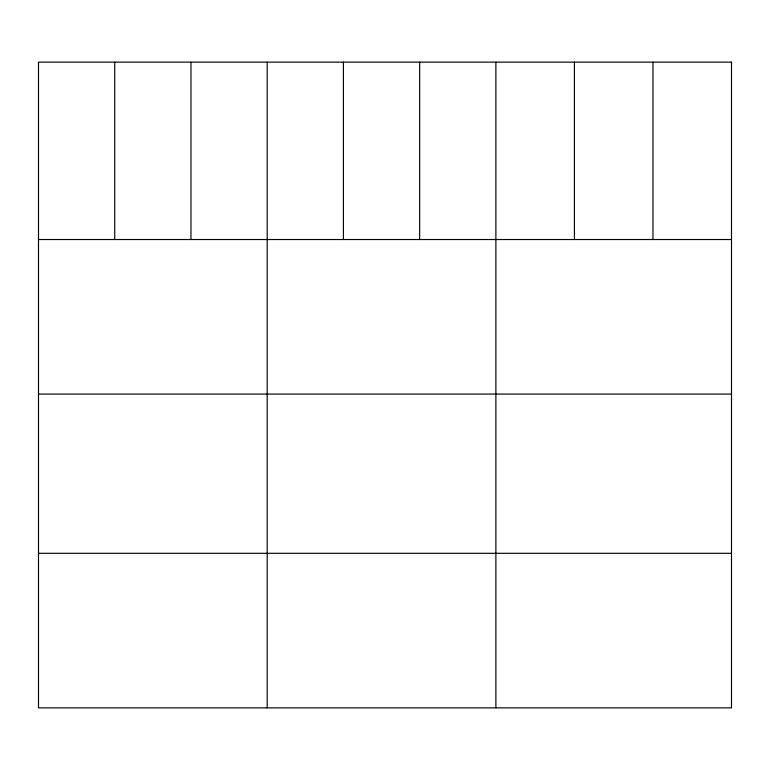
<?xml version="1.0" encoding="UTF-8"?>
<svg xmlns="http://www.w3.org/2000/svg" width="770" height="770" viewBox="0 0 770 770"><rect width="100%" height="100%" fill="white"/><g stroke="black" fill="none" stroke-linecap="round" stroke-linejoin="round"><path stroke-width="1.16" d="M38.5 239.528L731.5 239.528M38.5 394.076L731.5 394.076M38.5 553.312L731.5 553.312M652.96 62.139L652.96 239.528M574.42 62.139L574.42 239.528M495.88 62.139L495.88 707.861M419.65 62.139L419.65 239.528M343.42 62.139L343.42 239.528M267.19 62.139L267.19 707.861M190.96 62.139L190.96 239.528M114.73 62.139L114.73 239.528M731.5 62.139L38.5 62.139L38.5 707.861L731.5 707.861L731.5 62.139"/></g></svg>
